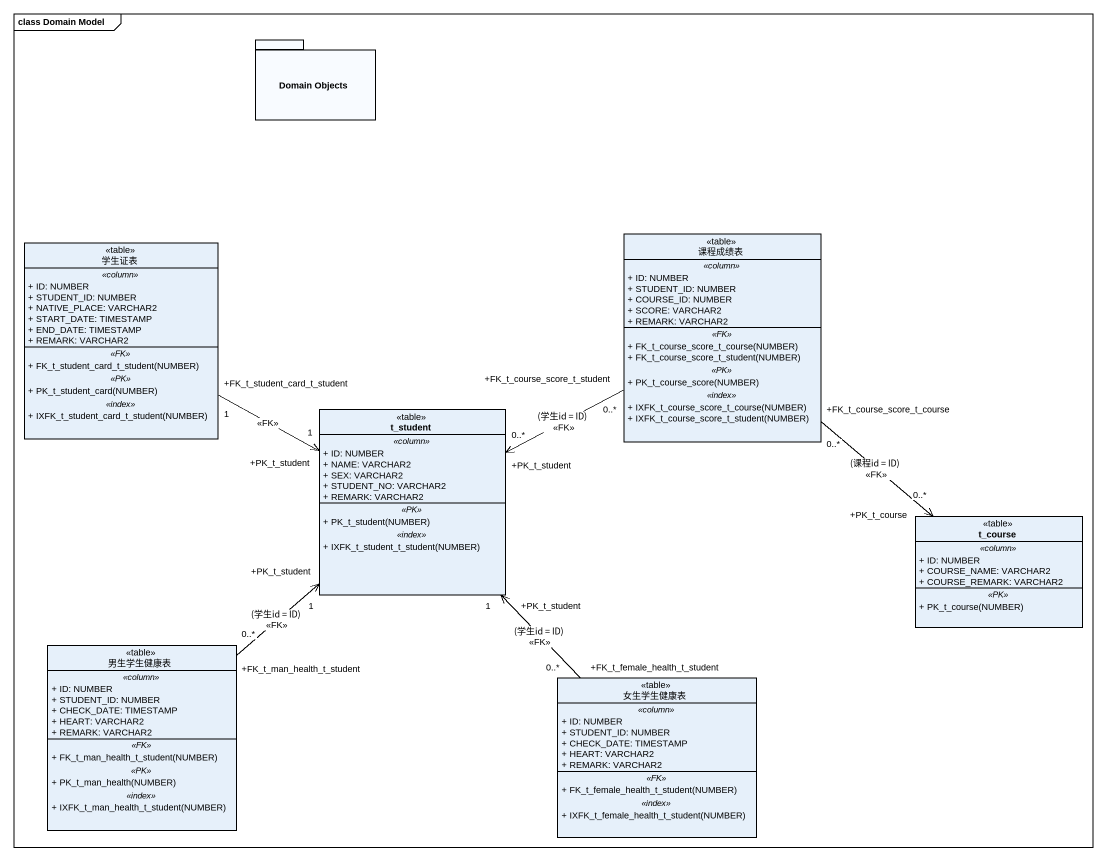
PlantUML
@startuml
mainframe class Domain Model
hide circle
hide empty members
skinparam classAttributeIconSize 0
package "Domain Objects" as Domain_Objects {
}
class 学生证表 <<table>> {
  .. <<column>> ..
  + ID: NUMBER
  + STUDENT_ID: NUMBER
  + NATIVE_PLACE: VARCHAR2
  + START_DATE: TIMESTAMP
  + END_DATE: TIMESTAMP
  + REMARK: VARCHAR2
  .. <<FK>> ..
  + FK_t_student_card_t_student(NUMBER)
  .. <<PK>> ..
  + PK_t_student_card(NUMBER)
  .. <<index>> ..
  + IXFK_t_student_card_t_student(NUMBER)
}
class 课程成绩表 <<table>> {
  .. <<column>> ..
  + ID: NUMBER
  + STUDENT_ID: NUMBER
  + COURSE_ID: NUMBER
  + SCORE: VARCHAR2
  + REMARK: VARCHAR2
  .. <<FK>> ..
  + FK_t_course_score_t_course(NUMBER)
  + FK_t_course_score_t_student(NUMBER)
  .. <<PK>> ..
  + PK_t_course_score(NUMBER)
  .. <<index>> ..
  + IXFK_t_course_score_t_course(NUMBER)
  + IXFK_t_course_score_t_student(NUMBER)
}
class t_student <<table>> {
  .. <<column>> ..
  + ID: NUMBER
  + NAME: VARCHAR2
  + SEX: VARCHAR2
  + STUDENT_NO: VARCHAR2
  + REMARK: VARCHAR2
  .. <<PK>> ..
  + PK_t_student(NUMBER)
  .. <<index>> ..
  + IXFK_t_student_t_student(NUMBER)
}
class t_course <<table>> {
  .. <<column>> ..
  + ID: NUMBER
  + COURSE_NAME: VARCHAR2
  + COURSE_REMARK: VARCHAR2
  .. <<PK>> ..
  + PK_t_course(NUMBER)
}
class 男生学生健康表 <<table>> {
  .. <<column>> ..
  + ID: NUMBER
  + STUDENT_ID: NUMBER
  + CHECK_DATE: TIMESTAMP
  + HEART: VARCHAR2
  + REMARK: VARCHAR2
  .. <<FK>> ..
  + FK_t_man_health_t_student(NUMBER)
  .. <<PK>> ..
  + PK_t_man_health(NUMBER)
  .. <<index>> ..
  + IXFK_t_man_health_t_student(NUMBER)
}
class 女生学生健康表 <<table>> {
  .. <<column>> ..
  + ID: NUMBER
  + STUDENT_ID: NUMBER
  + CHECK_DATE: TIMESTAMP
  + HEART: VARCHAR2
  + REMARK: VARCHAR2
  .. <<FK>> ..
  + FK_t_female_health_t_student(NUMBER)
  .. <<index>> ..
  + IXFK_t_female_health_t_student(NUMBER)
}
学生证表 "+FK_t_student_card_t_student\n1" -right-> "+PK_t_student\n1" t_student : <<FK>>
课程成绩表 "+FK_t_course_score_t_student\n0..*" -left-> "+PK_t_student\n0..*" t_student : (学生id = ID)\n<<FK>>
课程成绩表 "+FK_t_course_score_t_course\n0..*" --> "+PK_t_course\n0..*" t_course : (课程id = ID)\n<<FK>>
男生学生健康表 "+FK_t_man_health_t_student\n0..*" -up-> "+PK_t_student\n1" t_student : (学生id = ID)\n<<FK>>
女生学生健康表 "+FK_t_female_health_t_student\n0..*" -up-> "+PK_t_student\n1" t_student : (学生id = ID)\n<<FK>>
@enduml
